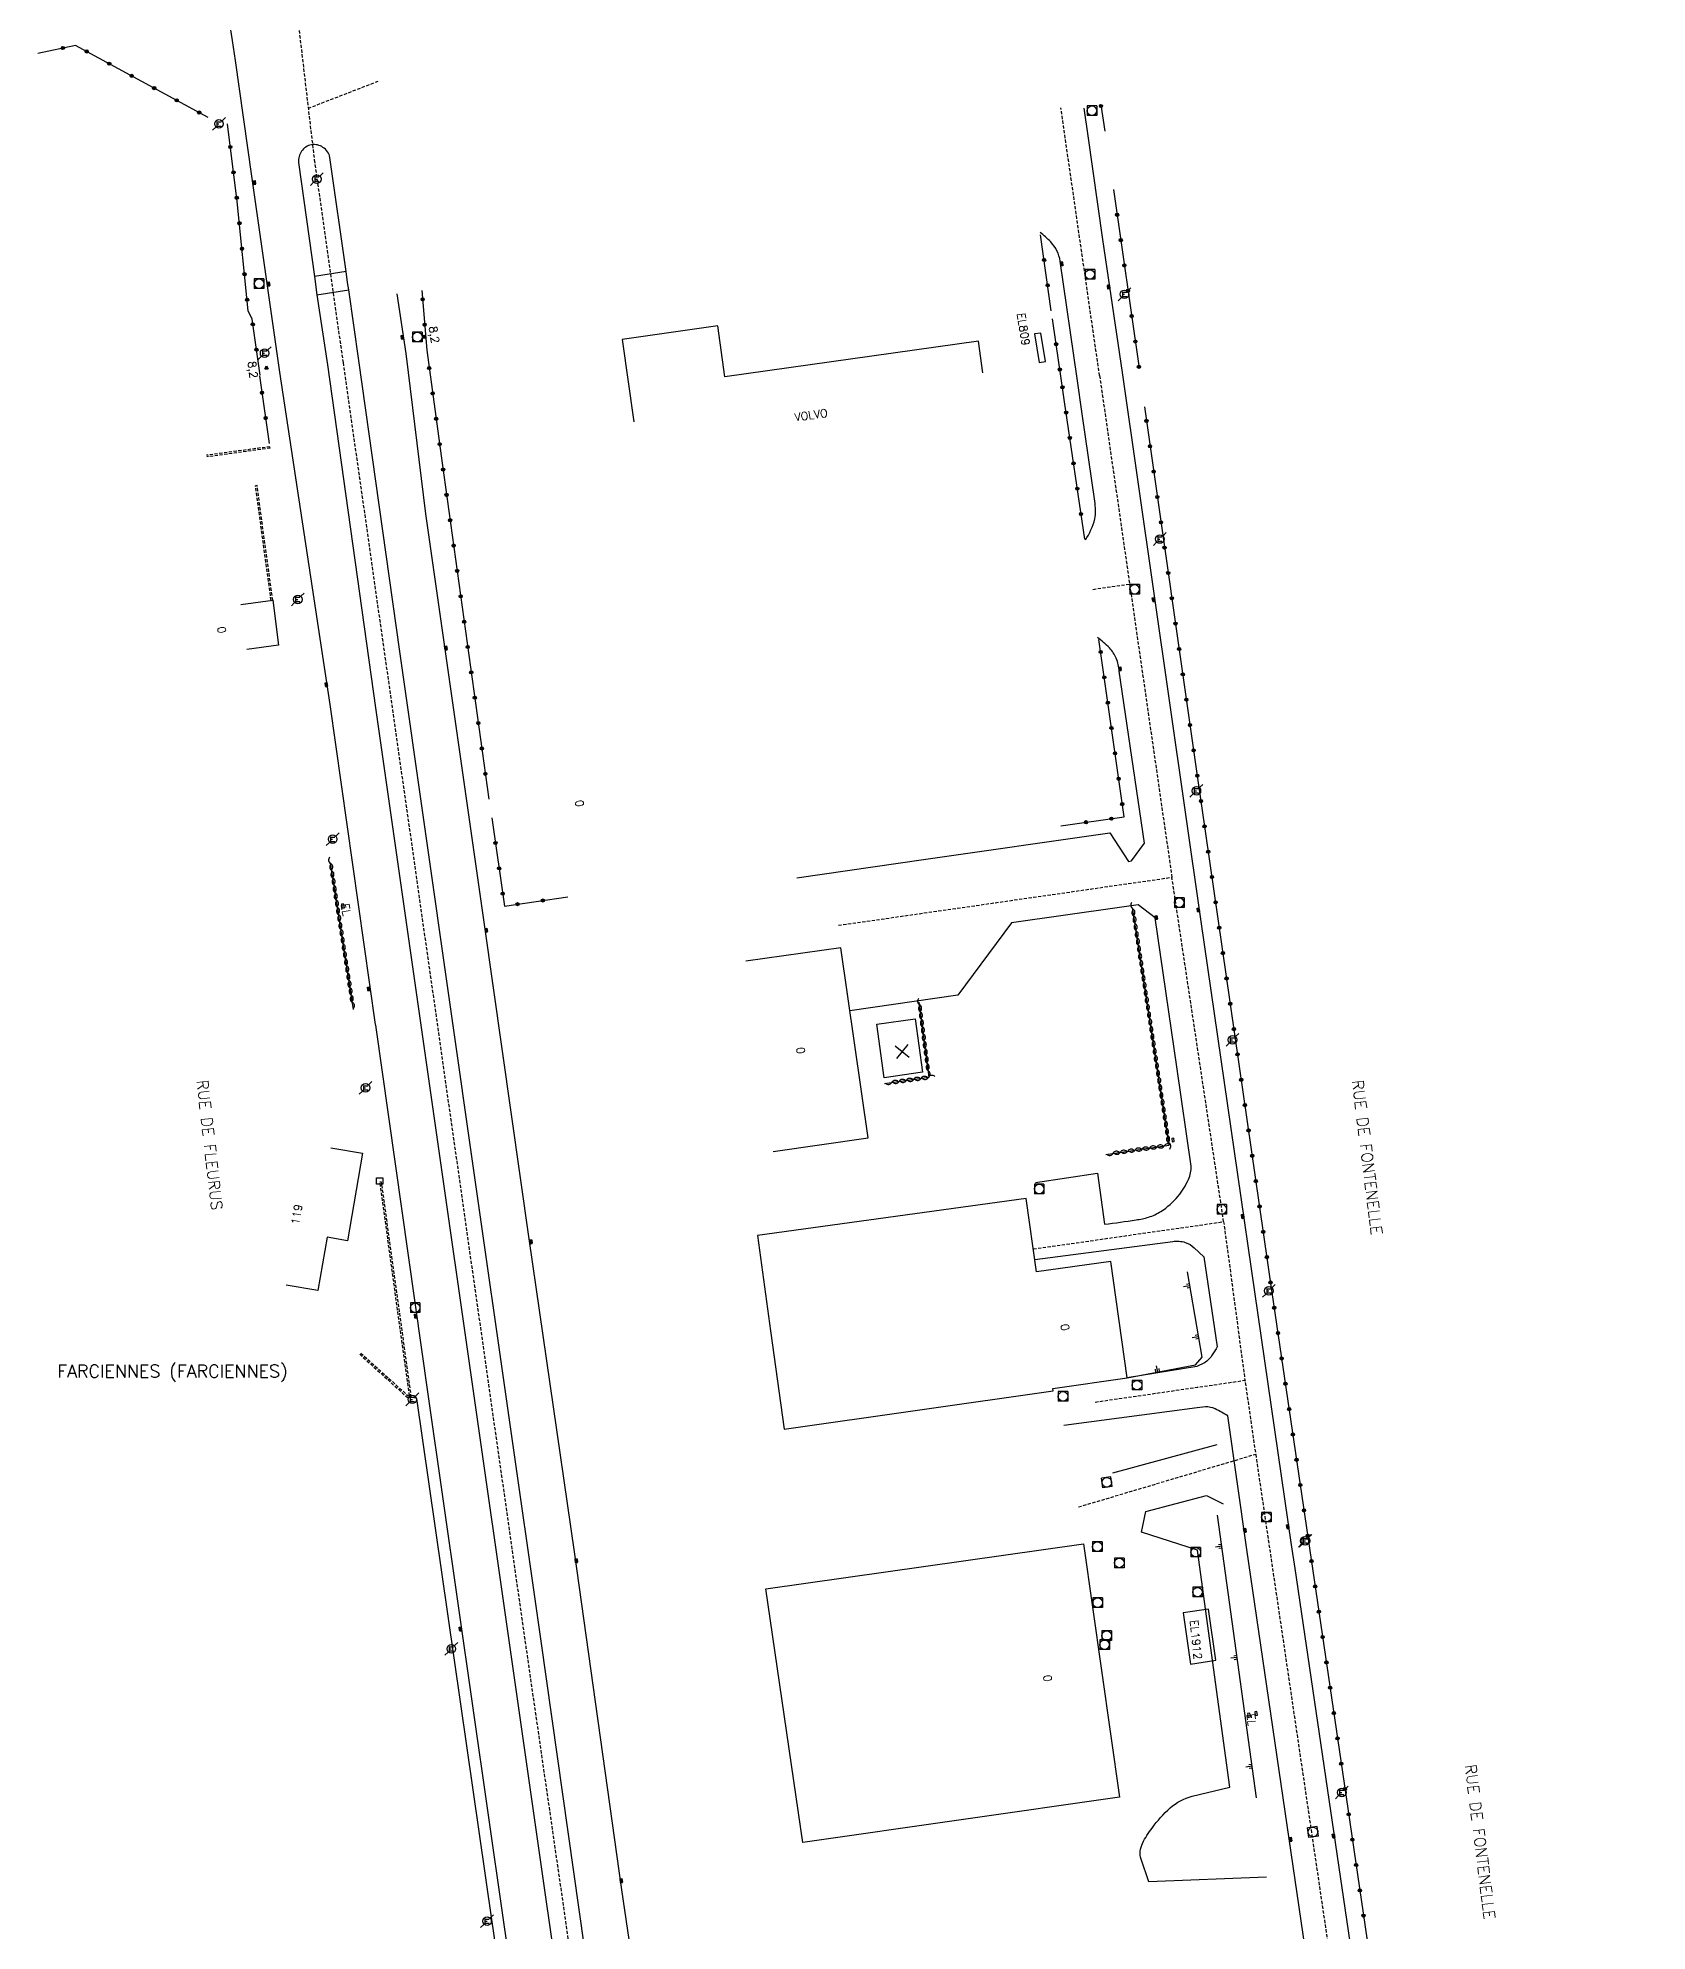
# Model space of a CAD drawing. Header units: millimetres. Extents: x 160999 to 162000, y 126000 to 127000.
# Drawn here: x 161416.7 to 161668.1, y 126425.9 to 126721.7 of the extents above; entities that cross this region are included whole.
import ezdxf
from ezdxf.enums import TextEntityAlignment as Align

# ---------------------------------------------------------------- set-up
doc = ezdxf.new("R2010")
doc.units = ezdxf.units.MM
doc.linetypes.add('DASHED', pattern=[0.75, 0.5, -0.25])
doc.layers.get('0').update_dxf_attribs({"linetype": 'CONTINUOUS'})
for name, color, linetype in [('W0001', 6, 'DASHED'), ('W0008', 7, 'CONTINUOUS'), ('W0100', 7, 'CONTINUOUS'), ('W0112', 1, 'DASHED'), ('W0211', 2, 'CONTINUOUS'), ('W0310', 3, 'CONTINUOUS'), ('W0322', 7, 'CONTINUOUS'), ('W0400', 7, 'CONTINUOUS'), ('W0420', 7, 'CONTINUOUS'), ('W0471', 7, 'CONTINUOUS'), ('W0851', 7, 'CONTINUOUS'), ('W0980', 7, 'CONTINUOUS'), ('W0984', 7, 'CONTINUOUS'), ('W0989', 7, 'CONTINUOUS'), ('W0991', 7, 'CONTINUOUS')]:
    doc.layers.add(name, color=color, linetype=linetype)
doc.styles.get("Standard").update_dxf_attribs({"font": 'romans.shx', "width": 0.85})

# ---------------------------------------------------------------- blocks, each defined once
blk = doc.blocks.new('t211o')
at = {"color": 0, "linetype": 'Continuous'}
for p, q in [((-0.29, 0.5), (-0.29, 0)), ((0, 1), (0, 0)), ((0.29, 0.5), (0.29, 0))]:
    blk.add_line(p, q, dxfattribs=at)
blk = doc.blocks.new('t991o')
at = {"color": 0, "linetype": 'Continuous'}
for p, q in [((-1, 1), (1, -1)), ((-1, -1), (1, 1))]:
    blk.add_line(p, q, dxfattribs=at)
blk = doc.blocks.new('t310o')
at = {"color": 0, "linetype": 'Continuous'}
for centre, start, end in [((-0.5, 0.38), 216.8699, 323.1304), ((0.5, -0.37), 36.8699, 143.1303)]:
    blk.add_arc(centre, 0.625, start, end, dxfattribs=at)
blk = doc.blocks.new('t322o')
at = {"color": 0, "linetype": 'Continuous'}
for radius in [0.25, 0.15]:
    blk.add_circle((0, 0), radius, dxfattribs=at)
blk = doc.blocks.new('T420')
for p, q in [((0.75, 0.75), (-0.75, 0.75)), ((-0.75, 0.75), (-0.75, -0.75)), ((0.75, 0.75), (0.75, -0.75)), ((0.75, -0.75), (-0.75, -0.75))]:
    blk.add_line(p, q)
blk.add_ellipse((0, 0), major_axis=(-0.53, 0.53), ratio=1, start_param=3.926991, end_param=10.210176)
blk = doc.blocks.new('T471')
for p, q in [((-0.333334, 0.333334), (-0.333334, -0.333334)), ((-0.333334, 0.333334), (0.333334, 0.333334)), ((-0.333334, 0), (0, 0)), ((0.500001, 0.500001), (1.000002, 1.000002)), ((-0.500001, -0.500001), (-1.000002, -1.000002)), ((-0.333334, -0.333334), (0.333334, -0.333334))]:
    blk.add_line(p, q)
blk.add_ellipse((0, 0), major_axis=(0.471405, 0.471405), ratio=1, start_param=5.4977871438, end_param=11.780972451)
blk = doc.blocks.new('T400')
for p, q in [((-0.15, 0.3), (0.15, 0.3)), ((-0.15, -0.25), (-0.15, 0.3)), ((-0.15, 0.15), (0.15, 0.15)), ((-0.15, 0), (0.15, 0)), ((0.15, 0.3), (0.15, -0.25)), ((-0.15, -0.15), (0.15, -0.15)), ((-0.15, -0.25), (-0.15, -0.3)), ((-0.15, -0.3), (0.15, -0.3)), ((0.15, -0.3), (0.15, -0.25))]:
    blk.add_line(p, q)
blk = doc.blocks.new('t112o')
at = {"color": 0, "linetype": 'Continuous'}
for p, q in [((-0.5, 0.5), (0.5, 0.5)), ((-0.5, -0.5), (-0.5, 0.5)), ((0.5, 0.5), (0.5, -0.5)), ((0.5, -0.5), (-0.5, -0.5))]:
    blk.add_line(p, q, dxfattribs=at)
blk = doc.blocks.new('T851')
for p, q in [((-0.25, -0.15), (0, 0.32)), ((0, 0.32), (0.25, -0.15)), ((-0.25, -0.15), (0.25, -0.15))]:
    blk.add_line(p, q)
for major_axis in [(-0.106, 0.106), (-0.0354, 0.0354), (-0.0236, 0.0236)]:
    blk.add_ellipse((0, 0), major_axis=major_axis, ratio=1, start_param=3.926991, end_param=10.210176)

msp = doc.modelspace()

# ---------------------------------------------------------------- linework, layer by layer
at = {"layer": 'W0001'}
for points in [[(161449.6, 126764.09), (161455.75, 126737.76), (161459.87, 126702.64), (161464.36, 126670.97)], [(161458.92, 126710.71), (161469.86, 126714.94)], [(161582.55, 126668.94), (161576.51, 126710.77)], [(161587.25, 126636.32), (161593.86, 126590.5)]]:
    msp.add_lwpolyline(points, dxfattribs=at)
at = {"layer": 'W0001', "flags": 128}
for points in [[(161464.36, 126670.97), (161492.94, 126470.17), (161511.42, 126342.21), (161538.21, 126161.39), (161557.21, 126030.85), (161561.98, 126000)], [(161582.55, 126668.94), (161587.25, 126636.32), (161581.39, 126635.47)], [(161601.94, 126536.74), (161593.86, 126590.5), (161541.65, 126582.98)], [(161572.2, 126532.48), (161601.94, 126536.74), (161605.26, 126511.96)], [(161581.87, 126508.56), (161597.79, 126510.87), (161605.26, 126511.96), (161606.94, 126500.37), (161579.08, 126492.07)], [(161606.94, 126500.37), (161627.83, 126358.83), (161662.92, 126121.07)]]:
    msp.add_lwpolyline(points, dxfattribs=at)
at = {"layer": 'W0008', "flags": 128}
for points in [[(161454.5, 126669.49), (161450.13, 126700.09), (161447.58, 126718.19, 0.0165), (161444.63, 126734.55, 0.0046), (161441.48, 126748.87, 0.000767), (161439.39, 126757.91, 0.000767)], [(161466.81, 126671.32), (161465.27, 126682.35), (161465.08, 126683.5), (161464.84, 126685.22), (161462.32, 126703.03, 0.21), (161461.23, 126704.59, 0.1909), (161459.43, 126705.01, 0.1927), (161457.88, 126703.99, 0.1882), (161457.42, 126702.25), (161459.92, 126684.4), (161460.29, 126681.54), (161461.91, 126670.62)], [(161579.03, 126668.48), (161576.41, 126686.82, 0.1461), (161574.94, 126689.82, 0.0448), (161573.25, 126691.31)], [(161461.91, 126670.62), (161469.43, 126617.01), (161478.86, 126551.06), (161490.56, 126469.13), (161502.02, 126388.96), (161516.56, 126289.67), (161530.97, 126192.97), (161546.05, 126090.41), (161556.85, 126015.32), (161559.12, 126000, 0.0391)], [(161580.33, 126643.26, 0.0841), (161581.81, 126646.54, 0.0834), (161581.8, 126649.3), (161579.84, 126662.99), (161579.03, 126668.48)], [(161535.26, 126590.49), (161555.05, 126593.33), (161584.16, 126597.5), (161587.09, 126593.03), (161587.55, 126593.12), (161589.55, 126595.86), (161585.64, 126622.76, 0.0616), (161585.17, 126624.77, 0.0881), (161584.09, 126626.4, 0.0437), (161582.22, 126628)], [(161572.52, 126542.86), (161582.22, 126544.31), (161583.34, 126536.34, 0.0076), (161588.25, 126537.02, 0.0379), (161590.21, 126537.44, 0.0622), (161592.14, 126538.35, 0.0809), (161594.83, 126540.73, 0.0708), (161596.43, 126543.35, 0.1372), (161596.85, 126545.43), (161594.6, 126560.95), (161591.26, 126584.23), (161588.59, 126586.27), (161585.69, 126585.82), (161568.77, 126583.44), (161560.43, 126572.14), (161543.55, 126569.71)], [(161572.43, 126530.84), (161593.98, 126533.67, -0.1138), (161595.94, 126533.5, -0.1051), (161597.35, 126532.66), (161598.86, 126531.26), (161600.95, 126517.21, -0.0057), (161600.15, 126515.95, -0.1316), (161598.94, 126514.68), (161597.77, 126514.1), (161586.86, 126512.32)], [(161621.91, 126373.76), (161605.58, 126485.53), (161602.57, 126506.39, 0.0403), (161600.62, 126507.48, 0.1279), (161599.08, 126507.79), (161597.81, 126507.64), (161576.98, 126504.88)], [(161608.61, 126434.32), (161590.24, 126433.61), (161589.04, 126437.15, -0.1901), (161589.26, 126439.61, -0.0575), (161590.76, 126442, -0.0539), (161593.59, 126445.14, -0.1203), (161597.01, 126446.97), (161602.92, 126448.38), (161597.87, 126485.42), (161589.1, 126488.25), (161589.8, 126491.47), (161599.24, 126493.95), (161601.87, 126492.64)]]:
    msp.add_lwpolyline(points, format="xyb", dxfattribs=at)
for points in [[(161580.08, 126710.74), (161580.73, 126706.42), (161583.01, 126690.19), (161586.06, 126669.4)], [(161464.84, 126685.22), (161459.92, 126684.4)], [(161460.29, 126681.54), (161465.26, 126682.35)], [(161472.77, 126681.69), (161474.17, 126672.41)], [(161564.2, 126000), (161557.56, 126046.38), (161545.44, 126129.81), (161533.03, 126213.65), (161514.92, 126335), (161503.81, 126411.23), (161495.33, 126471.21), (161485, 126543.29), (161473.25, 126625.83), (161466.81, 126671.32)], [(161474.17, 126672.41), (161477.25, 126647.32), (161486.41, 126583.16), (161493.37, 126534.06), (161500.49, 126485.14), (161507.84, 126432.33), (161514.24, 126389.27)], [(161551.97, 126000), (161550.42, 126011.21), (161544.26, 126054.45), (161534.14, 126123.83), (161514.83, 126253.89), (161502.25, 126339), (161489.36, 126428.03), (161477.68, 126509.77), (161469.47, 126567.44), (161469.45, 126567.54), (161462.34, 126617.53), (161454.5, 126669.49)], [(161586.06, 126669.4), (161598.39, 126583.65), (161612.5, 126486.25), (161613.08, 126482.56), (161629.49, 126370.71), (161634.52, 126340.91), (161666.39, 126121.57)], [(161544.11, 126051.57), (161542.93, 126051.43), (161532.33, 126123.66), (161513.05, 126253.47), (161500.65, 126338.69), (161487.59, 126427.7), (161475.9, 126509.09), (161474.96, 126509.32)]]:
    msp.add_lwpolyline(points, dxfattribs=at)
at = {"layer": 'W0008'}
msp.add_lwpolyline([(161584.64, 126497.52), (161600.91, 126501.93)], dxfattribs=at)
at = {"layer": 'W0100'}
msp.add_lwpolyline([(161564.33, 126669.37), (161563.64, 126674.32), (161524.02, 126668.75), (161522.91, 126676.7), (161507.96, 126674.6), (161509.78, 126661.7)], dxfattribs=at)
at = {"layer": 'W0100', "flags": 128}
for points in [[(161574.09, 126671.12), (161573.4, 126675.59), (161572.41, 126675.44), (161573.1, 126670.97)], [(161464.18, 126585.76), (161464.58, 126585.78), (161464.51, 126586.37), (161464.11, 126586.35)], [(161553.73, 126568.45), (161554.89, 126560.08), (161548.91, 126559.24), (161547.76, 126567.61)], [(161594.21, 126549.25), (161594.13, 126549.78), (161593.82, 126549.73), (161593.89, 126549.21)], [(161529.12, 126534.57), (161531.16, 126519.68), (161533.26, 126504.3), (161575.32, 126510.32), (161575.27, 126510.66), (161586.86, 126512.32), (161584.29, 126530.54), (161572.71, 126528.89), (161571.07, 126540.38)], [(161536.19, 126439.74), (161530.4, 126479.38), (161580.02, 126486.39), (161585.69, 126446.84)], [(161600.74, 126468.24), (161599.58, 126476.22), (161595.61, 126475.61), (161596.76, 126467.63)], [(161606.14, 126459.37), (161606.01, 126459.96), (161605.66, 126459.88), (161605.79, 126459.29)], [(161607.21, 126459.62), (161607.14, 126460.21), (161606.81, 126460.17), (161606.88, 126459.58)]]:
    msp.add_lwpolyline(points, close=True, dxfattribs=at)
for points in [[(161448.41, 126633.17), (161453.37, 126633.83), (161454.3, 126626.82), (161449.35, 126626.16)], [(161531.56, 126547.71), (161546.41, 126549.85), (161542.14, 126579.55), (161527.29, 126577.42)], [(161462.47, 126548.3), (161467.4, 126547.45), (161465.06, 126533.76), (161461.86, 126534.31), (161460.43, 126525.99), (161455.5, 126526.83)]]:
    msp.add_lwpolyline(points, dxfattribs=at)
at = {"layer": 'W0112'}
for points in [[(161452.95, 126657.83), (161443.04, 126656.49)], [(161452.98, 126657.59), (161443.07, 126656.24)], [(161452.98, 126657.59), (161452.95, 126657.83)], [(161450.93, 126651.75), (161450.69, 126651.72)], [(161451.91, 126642.68), (161450.69, 126651.72)], [(161452.16, 126642.71), (161450.93, 126651.75)], [(161453.12, 126633.81), (161451.91, 126642.68)], [(161453.37, 126633.84), (161452.16, 126642.71)], [(161453.12, 126633.81), (161453.37, 126633.84)], [(161470.38, 126542.94), (161470.13, 126542.9)], [(161474.74, 126509.56), (161470.13, 126542.9)], [(161475.03, 126509.3), (161470.38, 126542.94)], [(161466.96, 126516.03), (161471.34, 126512.06)], [(161467.13, 126516.22), (161471.51, 126512.25)], [(161471.34, 126512.06), (161474.37, 126509.32)], [(161471.51, 126512.25), (161474.47, 126509.57)], [(161474.37, 126509.32), (161475.03, 126509.3)], [(161474.74, 126509.56), (161474.47, 126509.57)]]:
    msp.add_lwpolyline(points, dxfattribs=at)
at = {"layer": 'W0211', "flags": 128}
msp.add_lwpolyline([(161586.86, 126512.32), (161597.55, 126514.4), (161598.57, 126515.57), (161596.31, 126528.88)], dxfattribs=at)
at = {"layer": 'W0211'}
msp.add_lwpolyline([(161607.09, 126446.73), (161601, 126490.86)], dxfattribs=at)
at = {"layer": 'W0310'}
msp.add_lwpolyline([(161466, 126569.88), (161462.42, 126592.83)], dxfattribs=at)
at = {"layer": 'W0310', "flags": 128}
for points in [[(161583.52, 126547.26), (161593.42, 126548.69), (161587.72, 126585.83)], [(161548.94, 126558.34), (161555.91, 126559.3), (161554.38, 126571.05)]]:
    msp.add_lwpolyline(points, dxfattribs=at)
at = {"layer": 'W0322', "flags": 128}
for points in [[(161443.3, 126709.28), (161422.55, 126720.54), (161416.69, 126719.29)], [(161582.74, 126711.24), (161583.36, 126707.11)], [(161451.41, 126669.03), (161450.14, 126677.73), (161449.56, 126679.08), (161447.84, 126696.16), (161446.29, 126708.28)], [(161584.72, 126698.03), (161588.73, 126670.08)], [(161575, 126679.07), (161573.34, 126690.94)], [(161476.69, 126682.23), (161477.44, 126672.9)], [(161576.65, 126667.77), (161575.2, 126677.8)], [(161477.44, 126672.9), (161479.86, 126655.25), (161487.14, 126602.76)], [(161580.24, 126643.36), (161577.08, 126664.83), (161576.65, 126667.77)], [(161589.55, 126664.07), (161597.82, 126606.39), (161609.49, 126525.67), (161620.76, 126448.98), (161629.72, 126387.82), (161635.57, 126346.43), (161642.91, 126295.6), (161668.1, 126121.74), (161665.91, 126121.23)], [(161576.48, 126598.57), (161586.37, 126600.01), (161582.46, 126627.69)], [(161487.6, 126599.86), (161489.59, 126586.06), (161499.49, 126587.49)]]:
    msp.add_lwpolyline(points, dxfattribs=at)
at = {"layer": 'W0322'}
msp.add_lwpolyline([(161452.85, 126658.34), (161451.34, 126668.89)], dxfattribs=at)

# ---------------------------------------------------------------- block references
at = {"layer": 'W0112'}
msp.add_blockref('t112o', (161470.1, 126543.11), dxfattribs=at)
at = {"layer": 'W0211'}
for p, rotation in [((161596.67, 126526.79), 99.62907830005882), ((161598.02, 126518.81), 99.62811876461589), ((161591.6, 126513.24), 11.02640672854882), ((161601.66, 126486.07), 97.85060284934498), ((161604.06, 126468.71), 97.85060284996169), ((161606.4, 126451.7), 97.8506028499598)]:
    msp.add_blockref('t211o', p, dxfattribs=dict(at, rotation=rotation))
at = {"layer": 'W0310'}
for p, rotation in [((161462.44, 126592.7), 98.84550880449699), ((161462.62, 126591.56), 98.84550880449699), ((161462.8, 126590.42), 98.84550880449699), ((161462.98, 126589.28), 98.84550880449699), ((161463.15, 126588.14), 98.84550880449699), ((161463.33, 126587), 98.84550880449699), ((161463.51, 126585.86), 98.84550880449699), ((161463.69, 126584.71), 98.84550880449699), ((161587.76, 126585.62), 98.712633670368), ((161587.93, 126584.47), 98.712633670368), ((161463.86, 126583.57), 98.84550880449699), ((161464.04, 126582.43), 98.84550880449699), ((161588.11, 126583.33), 98.712633670368), ((161588.28, 126582.19), 98.712633670368), ((161464.22, 126581.29), 98.84550880449699), ((161464.4, 126580.15), 98.84550880449699), ((161464.57, 126579.01), 98.84550880449699), ((161588.46, 126581.05), 98.712633670368), ((161588.63, 126579.91), 98.712633670368), ((161588.81, 126578.77), 98.712633670368), ((161464.75, 126577.87), 98.84550880449699), ((161464.93, 126576.73), 98.84550880449699), ((161465.11, 126575.58), 98.84550880449699), ((161588.98, 126577.62), 98.712633670368), ((161589.16, 126576.48), 98.712633670368), ((161465.29, 126574.44), 98.84550880449699), ((161465.46, 126573.3), 98.84550880449699), ((161589.33, 126575.34), 98.712633670368), ((161589.51, 126574.2), 98.712633670368), ((161589.68, 126573.06), 98.712633670368), ((161465.64, 126572.16), 98.84550880449699), ((161465.82, 126571.02), 98.84550880449699), ((161554.44, 126570.64), 97.41461716332773), ((161589.86, 126571.92), 98.712633670368), ((161590.03, 126570.77), 98.712633670368), ((161590.21, 126569.63), 98.712633670368), ((161554.58, 126569.5), 97.41461716332773), ((161554.73, 126568.35), 97.41461716332773), ((161554.88, 126567.21), 97.41461716332773), ((161590.38, 126568.49), 98.712633670368), ((161590.56, 126567.35), 98.712633670368), ((161555.03, 126566.06), 97.41461716332773), ((161555.18, 126564.92), 97.41461716332773), ((161555.33, 126563.77), 97.41461716332773), ((161590.73, 126566.21), 98.712633670368), ((161590.91, 126565.07), 98.712633670368), ((161591.08, 126563.92), 98.712633670368), ((161555.48, 126562.63), 97.41461716332773), ((161555.63, 126561.48), 97.41461716332773), ((161591.26, 126562.78), 98.712633670368), ((161591.43, 126561.64), 98.712633670368), ((161550.09, 126558.5), 7.816400852112939), ((161551.23, 126558.65), 7.816400852112939), ((161552.37, 126558.81), 7.816400852112939), ((161553.52, 126558.97), 7.816400852112939), ((161554.66, 126559.12), 7.816400852112939), ((161555.81, 126559.28), 7.816400852112939), ((161555.78, 126560.34), 97.41461716332773), ((161591.61, 126560.5), 98.712633670368), ((161591.78, 126559.36), 98.712633670368), ((161591.96, 126558.22), 98.712633670368), ((161592.13, 126557.07), 98.712633670368), ((161592.31, 126555.93), 98.712633670368), ((161592.48, 126554.79), 98.712633670368), ((161592.66, 126553.65), 98.712633670368), ((161592.83, 126552.51), 98.712633670368), ((161593.01, 126551.37), 98.712633670368), ((161593.18, 126550.22), 98.712633670368), ((161593.36, 126549.08), 98.712633670368), ((161584.66, 126547.42), 8.257965568039074), ((161585.81, 126547.59), 8.257965568039074), ((161586.95, 126547.75), 8.257965568039074), ((161588.09, 126547.92), 8.257965568039074), ((161589.23, 126548.08), 8.257965568039074), ((161590.38, 126548.25), 8.257965568039074), ((161591.52, 126548.42), 8.257965568039074), ((161592.66, 126548.58), 8.257965568039074)]:
    msp.add_blockref('t310o', p, dxfattribs=dict(at, rotation=rotation))
at = {"layer": 'W0322'}
for p, rotation in [((161420.6, 126720.12), 192.0862373421243), ((161424.31, 126719.59), 151.5025815588398), ((161427.83, 126717.68), 151.5025815588398), ((161431.34, 126715.77), 151.5025815588398), ((161434.86, 126713.86), 151.5025815588398), ((161438.37, 126711.95), 151.5025815588398), ((161441.89, 126710.04), 151.5025815588398), ((161582.77, 126711.07), 278.2266698363075), ((161446.75, 126704.66), 97.24561666606199), ((161447.26, 126700.69), 97.24561666606199), ((161447.76, 126696.72), 97.24561666606199), ((161448.18, 126692.74), 95.75380076268115), ((161585.29, 126694.07), 278.1590826541584), ((161448.58, 126688.76), 95.75380076268115), ((161585.86, 126690.11), 278.1590826541584), ((161573.89, 126687), 97.9920766779886), ((161586.43, 126686.15), 278.1590826541584), ((161448.98, 126684.78), 95.75380076268115), ((161574.45, 126683.04), 97.9920766779886), ((161449.38, 126680.8), 95.75380076268115), ((161476.8, 126680.86), 277.4124599670902), ((161586.99, 126682.19), 278.1590826541584), ((161450.26, 126676.94), 98.2681905367384), ((161477.12, 126676.88), 277.4124599670902), ((161587.56, 126678.23), 278.1590826541584), ((161575.77, 126673.84), 98.26486301387871), ((161588.13, 126674.27), 278.1590826541584), ((161450.83, 126672.98), 98.2681905367384), ((161477.82, 126670.12), 277.778377891257), ((161576.35, 126669.88), 98.26486301387871), ((161588.7, 126670.31), 278.1590826541584), ((161451.71, 126666.26), 98.14173286605467), ((161478.37, 126666.15), 277.778377891257), ((161576.75, 126667.11), 98.27807708497718), ((161452.28, 126662.3), 98.14173286605467), ((161478.91, 126662.19), 277.778377891257), ((161577.33, 126663.15), 98.36116785988958), ((161577.91, 126659.19), 98.36116785988958), ((161589.87, 126661.86), 278.1566896822032), ((161479.45, 126658.23), 277.778377891257), ((161590.44, 126657.9), 278.1566896822032), ((161479.99, 126654.26), 277.9008178349714), ((161578.49, 126655.23), 98.36116785988958), ((161591.01, 126653.94), 278.1566896822032), ((161480.54, 126650.3), 277.9008178349714), ((161579.07, 126651.28), 98.36116785988958), ((161579.65, 126647.32), 98.36116785988958), ((161591.57, 126649.98), 278.1566896822032), ((161481.09, 126646.34), 277.9008178349714), ((161592.14, 126646.02), 278.1566896822032), ((161481.64, 126642.38), 277.9008178349714), ((161592.71, 126642.06), 278.1566896822032), ((161482.19, 126638.42), 277.9008178349714), ((161593.28, 126638.1), 278.1566896822032), ((161482.74, 126634.45), 277.9008178349714), ((161593.84, 126634.14), 278.1566896822032), ((161483.29, 126630.49), 277.9008178349714), ((161594.41, 126630.18), 278.1566896822032), ((161483.84, 126626.53), 277.9008178349714), ((161582.73, 126625.75), 98.0576384636138), ((161594.98, 126626.22), 278.1566896822032), ((161484.39, 126622.57), 277.9008178349714), ((161583.29, 126621.79), 98.0576384636138), ((161595.55, 126622.26), 278.1566896822032), ((161484.94, 126618.61), 277.9008178349714), ((161583.85, 126617.83), 98.0576384636138), ((161596.11, 126618.3), 278.1566896822032), ((161485.49, 126614.64), 277.9008178349714), ((161584.41, 126613.87), 98.0576384636138), ((161596.68, 126614.34), 278.1566896822032), ((161486.04, 126610.68), 277.9008178349714), ((161584.97, 126609.91), 98.0576384636138), ((161597.25, 126610.38), 278.1566896822032), ((161486.59, 126606.72), 277.9008178349714), ((161585.53, 126605.95), 98.0576384636138), ((161597.82, 126606.42), 278.1566896822032), ((161586.09, 126601.99), 98.0576384636138), ((161598.39, 126602.46), 278.2267945014082), ((161580.44, 126599.15), 8.257965568039074), ((161584.4, 126599.72), 8.257965568039074), ((161598.96, 126598.51), 278.2267945014082), ((161488.17, 126595.91), 278.2251355567371), ((161599.53, 126594.55), 278.2267945014082), ((161488.74, 126591.95), 278.2251355567371), ((161600.11, 126590.59), 278.2267945014082), ((161489.31, 126587.99), 278.2251355567371), ((161491.62, 126586.35), 8.224905144213935), ((161495.58, 126586.92), 8.224905144213935), ((161600.68, 126586.63), 278.2267945014082), ((161601.25, 126582.67), 278.2267945014082), ((161601.82, 126578.71), 278.2267945014082), ((161602.39, 126574.75), 278.2267945014082), ((161602.97, 126570.79), 278.2267945014082), ((161603.54, 126566.83), 278.2267945014082), ((161604.11, 126562.88), 278.2267945014082), ((161604.68, 126558.92), 278.2267945014082), ((161605.26, 126554.96), 278.2267945014082), ((161605.83, 126551), 278.2267945014082), ((161606.4, 126547.04), 278.2267945014082), ((161606.97, 126543.08), 278.2267945014082), ((161607.55, 126539.12), 278.2267945014082), ((161608.12, 126535.16), 278.2267945014082), ((161608.69, 126531.21), 278.2267945014082), ((161609.26, 126527.25), 278.2267945014082), ((161609.84, 126523.29), 278.3622791531595), ((161610.42, 126519.33), 278.3622791531595), ((161611, 126515.37), 278.3622791531595), ((161611.59, 126511.42), 278.3622791531595), ((161612.17, 126507.46), 278.3622791531595), ((161612.75, 126503.5), 278.3622791531595), ((161613.33, 126499.54), 278.3622791531595), ((161613.91, 126495.59), 278.3622791531595), ((161614.5, 126491.63), 278.3622791531595), ((161615.08, 126487.67), 278.3622791531595), ((161615.66, 126483.71), 278.3622791531595), ((161616.24, 126479.76), 278.3622791531595), ((161616.82, 126475.8), 278.3622791531595), ((161617.4, 126471.84), 278.3622791531595), ((161617.99, 126467.88), 278.3622791531595), ((161618.57, 126463.93), 278.3622791531595), ((161619.15, 126459.97), 278.3622791531595), ((161619.73, 126456.01), 278.3622791531595), ((161620.31, 126452.05), 278.3622791531595), ((161620.89, 126448.1), 278.3279926003704), ((161621.47, 126444.14), 278.3279926003704), ((161622.05, 126440.18), 278.3279926003704), ((161622.63, 126436.22), 278.3279926003704), ((161623.21, 126432.26), 278.3279926003704), ((161623.79, 126428.31), 278.3279926003704)]:
    msp.add_blockref('t322o', p, dxfattribs=dict(at, rotation=rotation))
at = {"layer": 'W0400'}
for p, rotation in [((161450.52, 126699.1), 8.583675199817131), ((161576.65, 126686.39), 186.8911051520253), ((161452.73, 126683.25), 10.27810191004155), ((161583.97, 126682.78), 187.7603451611432), ((161473.61, 126674.94), 7.105800195437616), ((161590.97, 126633.94), 8.442399999999989), ((161480.42, 126626.38), 8.442399999999989), ((161461.74, 126620.66), 8.442399999999989), ((161585.75, 126623.12), 8.442399999999989), ((161597.98, 126585.46), 8.442399999999989), ((161486.74, 126582.29), 8.442399999999989), ((161591.41, 126584.26), 8.442399999999989), ((161468.36, 126573.13), 8.442399999999989), ((161604.91, 126537.58), 8.442399999999989), ((161493.73, 126533.61), 8.442399999999989), ((161475.7, 126522.01), 8.442399999999989), ((161605.25, 126488.53), 8.180200000000031), ((161611.96, 126489.09), 8.180200000000031), ((161500.81, 126483.77), 8.442399999999989), ((161482.69, 126473.11), 8.442399999999989), ((161612.38, 126440.24), 8.180200000000031), ((161619.1, 126440.77), 8.180200000000031), ((161507.83, 126433.78), 8.442399999999989)]:
    msp.add_blockref('T400', p, dxfattribs=dict(at, rotation=rotation))
at = {"layer": 'W0420'}
for p in [(161581.35, 126710.32), (161451.25, 126683.3), (161581.04, 126684.74), (161475.97, 126674.96), (161588.02, 126635.55), (161595, 126586.59), (161573.12, 126541.85), (161601.65, 126538.66), (161475.63, 126523.29), (161588.39, 126511.2), (161576.85, 126509.44), (161608.62, 126490.57), (161582.21, 126485.96), (161597.58, 126485.1), (161585.63, 126483.43), (161597.86, 126478.86), (161582.25, 126477.22), (161583.33, 126470.65), (161583.67, 126472.05)]:
    msp.add_blockref('T420', p, dxfattribs=at)
at = {"layer": 'W0420', "rotation": 278.1802000000001}
for p in [(161583.69, 126496.01), (161615.89, 126441.38)]:
    msp.add_blockref('T420', p, dxfattribs=at)
at = {"layer": 'W0471'}
for p in [(161444.98, 126708.27), (161460.27, 126699.64), (161586.46, 126681.64), (161452.11, 126672.45), (161591.97, 126643.4), (161457.29, 126633.96), (161597.68, 126604.07), (161462.74, 126596.5), (161603.31, 126565.15), (161467.88, 126557.65), (161609.01, 126525.94), (161475.19, 126508.98), (161614.62, 126486.89), (161614.71, 126486.87), (161481.28, 126470), (161620.39, 126447.56), (161486.86, 126427.45)]:
    msp.add_blockref('T471', p, dxfattribs=at)
at = {"layer": 'W0851'}
for p in [(161477.05, 126674.98), (161452.39, 126670.13)]:
    msp.add_blockref('T851', p, dxfattribs=at)
at = {"layer": 'W0991', "rotation": 276.6375790040827}
msp.add_blockref('t991o', (161551.72, 126563.33), dxfattribs=at)

# ---------------------------------------------------------------- texts
at = {"layer": 'W0980'}
msp.add_text('FARCIENNES (FARCIENNES)', height=2, dxfattribs=at).set_placement((161437.71, 126513.24), align=Align.MIDDLE)
at = {"layer": 'W0984'}
for s, rotation, p in [('EL809', 278.794, (161570.68, 126676.18)), ('VOLVO', 8.0009, (161537.48, 126662.77)), ('EL', 279.8732, (161464.82, 126585.5)), ('EL1912', 275.9045, (161597.61, 126471.43)), ('EL', 276.0624, (161606.28, 126458.92))]:
    msp.add_text(s, height=1.25, rotation=rotation, dxfattribs=at).set_placement(p, align=Align.MIDDLE)
at = {"layer": 'W0989'}
for s, rotation, p in [('RUE DE FONTENELLE', 277.1306, (161624.37, 126546.8)), ('RUE DE FLEURUS', 276.5289, (161443.53, 126548.72)), ('RUE DE FONTENELLE', 277.1306, (161642, 126439.85))]:
    msp.add_text(s, height=1.75, rotation=rotation, dxfattribs=at).set_placement(p, align=Align.MIDDLE)
at = {"layer": 'W0991'}
for s, rotation, p in [('8,2', 279.1209, (161478.41, 126675.31)), ('8,2', 277.4221, (161450.08, 126669.83)), ('0', 277.5876, (161445.41, 126629.2)), ('0', 279.1693, (161501.31, 126602.1)), ('0', 278.1762, (161535.86, 126563.49)), ('119', 80.2887, (161457.14, 126537.88)), ('0', 278.0298, (161577.16, 126520.24)), ('0', 278.1599, (161574.44, 126465.41))]:
    msp.add_text(s, height=1.25, rotation=rotation, dxfattribs=at).set_placement(p, align=Align.MIDDLE)

doc.saveas('drawing.dxf')
